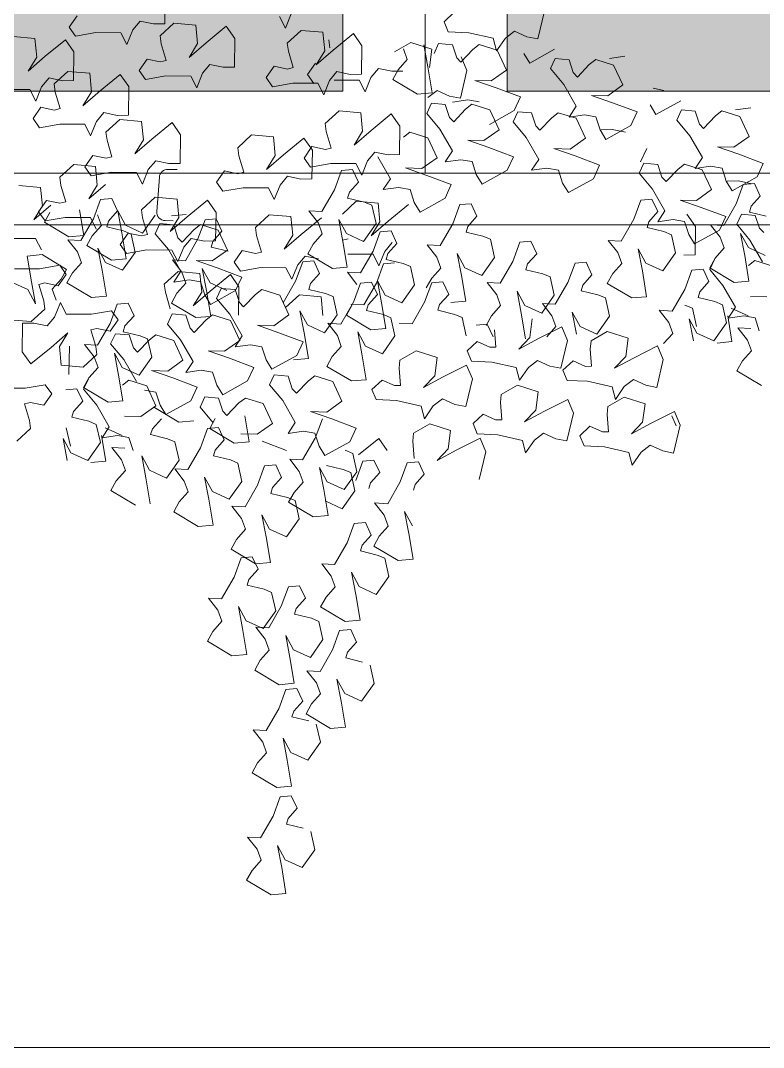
# Model space of a CAD drawing. Header units: metres. Extents: x -44 to 358, y -286 to 66.
# Drawn here: x 263.883 to 264.605, y 10.867 to 11.865 of the extents above; entities that cross this region are included whole.
import ezdxf

# ---------------------------------------------------------------- set-up
doc = ezdxf.new("R2010")
doc.units = ezdxf.units.M
doc.header["$LTSCALE"] = 0.3
doc.linetypes.add('CONTINU', pattern=[0])
for name, color, linetype, lineweight in [('arbustos', 95, 'Continuous', 0), ('EL0', 7, 'Continuous', 15), ('EL1', 150, 'Continuous', 13)]:
    doc.layers.add(name, color=color, linetype=linetype, lineweight=lineweight)
doc.layers.add('matas', color=74, linetype='Continuous', lineweight=0, transparency=0.6)

# ---------------------------------------------------------------- blocks, each defined once
blk = doc.blocks.new('A$C4E4C09DE')
at = {"layer": 'matas', "color": 97, "linetype": 'CONTINU', "true_color": 0x467138}
for p, q in [((54.2, 78.66), (54.79, 75.73)), ((93.95, 78.95), (93.89, 75.96)), ((64.67, 77.19), (63.64, 78.21)), ((80.7, 77.47), (81.25, 75.94)), ((55.94, 75.92), (57.26, 76.46)), ((57.26, 76.46), (58.19, 75.69)), ((64.19, 76.13), (64.67, 77.19)), ((81.25, 75.94), (81.91, 77.14)), ((103.86, 75.25), (103.07, 76.47)), ((54.79, 75.73), (55.94, 75.92)), ((58.19, 75.69), (59.07, 74.32)), ((59.07, 74.32), (59.45, 75.63)), ((59.45, 75.63), (62.04, 76.11)), ((62.04, 76.11), (64.19, 76.13)), ((74.11, 75.63), (73.17, 74.38)), ((76.17, 73.82), (74.11, 75.63)), ((77.3, 75.64), (77.05, 73.7)), ((79.59, 75.76), (77.3, 75.64)), ((80.99, 74.38), (79.59, 75.76)), ((87.44, 75.91), (86.49, 74.67)), ((89.49, 74.1), (87.44, 75.91)), ((90.63, 75.93), (90.38, 73.99)), ((92.92, 76.05), (90.63, 75.93)), ((94.31, 74.67), (92.92, 76.05)), ((93.89, 75.96), (95.06, 75.89)), ((95.06, 75.89), (96.47, 76.14)), ((96.47, 76.14), (97.21, 75.19)), ((45.63, 74.23), (47.23, 73.94)), ((53, 74.71), (55.55, 73.17)), ((59.01, 74.4), (57.97, 72.36)), ((60.9, 74.92), (59.01, 74.4)), ((61.56, 74.38), (60.9, 74.92)), ((62.76, 73.02), (61.56, 74.38)), ((63.7, 74.81), (63.21, 73.47)), ((65.15, 74.88), (63.7, 74.81)), ((65.6, 73.81), (65.15, 74.88)), ((68.07, 74.89), (65.85, 74.28)), ((65.85, 74.28), (66.03, 72.33)), ((66.7, 74.68), (66.18, 72.39)), ((69.73, 73.85), (68.07, 74.89)), ((68.37, 73.09), (68.82, 74.21)), ((73.17, 74.38), (73.11, 71.39)), ((76.53, 74.02), (76.67, 74.86)), ((80.85, 73.55), (80.99, 74.38)), ((86.49, 74.67), (86.43, 71.68)), ((94.17, 73.83), (94.31, 74.67)), ((97.21, 75.19), (97.77, 73.66)), ((97.77, 73.66), (98.43, 74.85)), ((98.43, 74.85), (101.05, 74.77)), ((101.05, 74.77), (103.16, 74.32)), ((103.16, 74.32), (103.86, 75.25)), ((46.76, 73.26), (45.72, 71.22)), ((48.65, 73.78), (46.76, 73.26)), ((49.31, 73.24), (48.65, 73.78)), ((50.51, 71.88), (49.31, 73.24)), ((51.45, 73.67), (50.96, 72.33)), ((52.9, 73.74), (51.45, 73.67)), ((53.35, 72.67), (52.9, 73.74)), ((55.55, 73.17), (56.19, 74.15)), ((62.74, 73.57), (62.09, 72.16)), ((63.21, 73.47), (62.76, 73.02)), ((77.89, 72.22), (76.17, 73.82)), ((77.05, 73.7), (77.89, 72.22)), ((80.28, 71.83), (80.85, 73.55)), ((91.22, 72.51), (89.49, 74.1)), ((90.38, 73.99), (91.22, 72.51)), ((93.6, 72.11), (94.17, 73.83)), ((104.22, 73.92), (103.28, 72.67)), ((106.28, 72.11), (104.22, 73.92)), ((107.41, 73.93), (107.16, 71.99)), ((109.7, 74.05), (107.41, 73.93)), ((50.96, 72.33), (50.51, 71.88)), ((51.91, 71.07), (53.35, 72.67)), ((57.97, 72.36), (59.53, 71.17)), ((62.09, 72.16), (62.68, 69.23)), ((66.18, 72.39), (65.64, 69.7)), ((69.28, 71.99), (68.37, 73.09)), ((78.76, 71.16), (77.97, 72.38)), ((94.21, 71.95), (93.6, 72.11)), ((95.61, 72.19), (94.21, 71.95)), ((96.4, 70.97), (95.61, 72.19)), ((103.28, 72.67), (103.22, 69.68)), ((108, 70.51), (106.28, 72.11)), ((41.4, 70.81), (42.55, 71)), ((45.72, 71.22), (47.27, 70.03)), ((50.53, 68.83), (51.91, 71.07)), ((61.23, 71.16), (58.98, 70.46)), ((59.53, 71.17), (61.23, 71.16)), ((68.79, 71.87), (69.96, 71.81)), ((69.81, 70.95), (69.28, 71.99)), ((69.96, 71.81), (71.37, 72.05)), ((71.37, 72.05), (72.11, 71.1)), ((72.11, 71.1), (72.67, 69.57)), ((73.11, 71.39), (74.28, 71.33)), ((74.28, 71.33), (75.69, 71.57)), ((75.69, 71.57), (76.43, 70.62)), ((78.06, 70.23), (78.76, 71.16)), ((80.88, 71.66), (80.28, 71.83)), ((82.29, 71.9), (80.88, 71.66)), ((83.08, 70.69), (82.29, 71.9)), ((86.43, 71.68), (87.6, 71.62)), ((87.6, 71.62), (89.01, 71.86)), ((89.01, 71.86), (89.75, 70.91)), ((107.16, 71.99), (108, 70.51)), ((48.97, 70.02), (46.73, 69.32)), ((47.27, 70.03), (48.97, 70.02)), ((58.98, 70.46), (56.39, 69.59)), ((63.83, 69.42), (65.15, 69.96)), ((65.15, 69.96), (66.09, 69.19)), ((67.19, 69.51), (69.81, 70.95)), ((72.67, 69.57), (73.33, 70.76)), ((73.33, 70.76), (75.96, 70.68)), ((76.43, 70.62), (76.99, 69.09)), ((76.99, 69.09), (77.64, 70.29)), ((77.64, 70.29), (80.27, 70.2)), ((80.27, 70.2), (82.38, 69.76)), ((82.38, 69.76), (83.08, 70.69)), ((89.75, 70.91), (90.31, 69.38)), ((90.31, 69.38), (90.97, 70.57)), ((90.97, 70.57), (93.59, 70.49)), ((93.59, 70.49), (95.7, 70.05)), ((95.7, 70.05), (96.4, 70.97)), ((98.36, 70.49), (97.42, 69.25)), ((100.41, 68.68), (98.36, 70.49)), ((101.55, 70.5), (101.3, 68.56)), ((103.84, 70.62), (101.55, 70.5)), ((105.23, 69.25), (103.84, 70.62)), ((32.24, 69.31), (33.84, 69.02)), ((35.26, 68.86), (33.37, 68.34)), ((35.91, 68.32), (35.26, 68.86)), ((39.61, 69.79), (42.16, 68.25)), ((42.16, 68.25), (42.8, 69.23)), ((46.73, 69.32), (44.14, 68.45)), ((51.23, 67.67), (50.53, 68.83)), ((56.39, 69.59), (57, 68.15)), ((60.69, 68.92), (61.88, 69.09)), ((61.88, 69.09), (63.48, 68.81)), ((62.68, 69.23), (63.83, 69.42)), ((65.64, 69.7), (67.19, 69.51)), ((97.42, 69.25), (97.35, 66.26)), ((103.22, 69.68), (104.39, 69.62)), ((104.39, 69.62), (105.79, 69.86)), ((105.09, 68.41), (105.23, 69.25)), ((105.79, 69.86), (106.54, 68.91)), ((106.54, 68.91), (107.09, 67.38)), ((33.37, 68.34), (32.33, 66.3)), ((37.12, 66.96), (35.91, 68.32)), ((38.06, 68.75), (37.57, 67.41)), ((39.51, 68.82), (38.06, 68.75)), ((39.96, 67.75), (39.51, 68.82)), ((44.14, 68.45), (44.74, 67.01)), ((47.94, 66.44), (48.43, 67.78)), ((48.43, 67.78), (49.63, 67.95)), ((49.63, 67.95), (51.23, 67.67)), ((52.38, 68.08), (50.49, 67.56)), ((53.04, 67.53), (52.38, 68.08)), ((55.18, 67.96), (54.69, 66.62)), ((56.63, 68.04), (55.18, 67.96)), ((57.08, 66.96), (56.63, 68.04)), ((57, 68.15), (59.55, 66.6)), ((59.55, 68.13), (58.51, 66.08)), ((61.44, 68.65), (59.55, 68.13)), ((62.09, 68.1), (61.44, 68.65)), ((63.29, 66.75), (62.09, 68.1)), ((64.23, 68.53), (63.74, 67.19)), ((65.68, 68.61), (64.23, 68.53)), ((66.13, 67.53), (65.68, 68.61)), ((102.14, 67.08), (100.41, 68.68)), ((101.3, 68.56), (102.14, 67.08)), ((104.52, 66.69), (105.09, 68.41)), ((107.09, 67.38), (107.75, 68.58)), ((107.75, 68.58), (110.38, 68.49)), ((37.57, 67.41), (37.12, 66.96)), ((38.52, 66.15), (39.96, 67.75)), ((44.74, 67.01), (47.3, 65.46)), ((50.49, 67.56), (49.45, 65.51)), ((54.24, 66.18), (53.04, 67.53)), ((55.64, 65.36), (57.08, 66.96)), ((63.74, 67.19), (63.29, 66.75)), ((64.7, 65.93), (66.13, 67.53)), ((69.85, 67.35), (68.91, 66.11)), ((71.91, 65.54), (69.85, 67.35)), ((73.04, 67.36), (72.79, 65.43)), ((75.33, 67.49), (73.04, 67.36)), ((76.73, 66.11), (75.33, 67.49)), ((105.13, 66.52), (104.52, 66.69)), ((106.53, 66.77), (105.13, 66.52)), ((107.32, 65.55), (106.53, 66.77)), ((32.33, 66.3), (33.88, 65.11)), ((37.13, 63.91), (38.52, 66.15)), ((46.68, 66.52), (45.27, 66.28)), ((47.84, 66.46), (46.68, 66.52)), ((47.3, 65.46), (47.94, 66.44)), ((54.69, 66.62), (54.24, 66.18)), ((58.51, 66.08), (60.06, 64.89)), ((63.31, 63.7), (64.7, 65.93)), ((68.91, 66.11), (68.85, 63.12)), ((76.59, 65.27), (76.73, 66.11)), ((92.76, 65.63), (91.82, 64.39)), ((94.82, 63.82), (92.76, 65.63)), ((95.95, 65.65), (95.7, 63.71)), ((98.24, 65.77), (95.95, 65.65)), ((97.35, 66.26), (98.52, 66.19)), ((99.64, 64.39), (98.24, 65.77)), ((98.52, 66.19), (99.93, 66.44)), ((99.93, 66.44), (100.67, 65.48)), ((35.58, 65.1), (33.34, 64.4)), ((33.88, 65.11), (35.58, 65.1)), ((43, 64.67), (43.6, 63.23)), ((49.45, 65.51), (51, 64.32)), ((54.26, 63.13), (55.64, 65.36)), ((61.76, 64.88), (59.52, 64.19)), ((60.06, 64.89), (61.76, 64.88)), ((65.94, 64.98), (64.9, 62.93)), ((67.83, 65.5), (65.94, 64.98)), ((68.49, 64.96), (67.83, 65.5)), ((73.63, 63.95), (71.91, 65.54)), ((72.79, 65.43), (73.63, 63.95)), ((76.01, 63.55), (76.59, 65.27)), ((84.39, 64.63), (82.1, 64.51)), ((85.79, 63.25), (84.39, 64.63)), ((100.67, 65.48), (101.23, 63.96)), ((101.23, 63.96), (101.89, 65.15)), ((101.89, 65.15), (104.51, 65.06)), ((104.51, 65.06), (106.62, 64.62)), ((106.62, 64.62), (107.32, 65.55)), ((33.34, 64.4), (30.75, 63.53)), ((30.75, 63.53), (31.35, 62.09)), ((37.84, 62.75), (37.13, 63.91)), ((50.46, 63.62), (47.87, 62.74)), ((52.7, 64.31), (50.46, 63.62)), ((51, 64.32), (52.7, 64.31)), ((59.52, 64.19), (56.92, 63.31)), ((64.02, 62.53), (63.31, 63.7)), ((76.62, 63.38), (76.01, 63.55)), ((78.03, 63.63), (76.62, 63.38)), ((78.91, 64.49), (77.97, 63.25)), ((78.82, 62.41), (78.03, 63.63)), ((80.97, 62.68), (78.91, 64.49)), ((82.1, 64.51), (81.85, 62.57)), ((91.82, 64.39), (91.76, 61.4)), ((96.54, 62.23), (94.82, 63.82)), ((95.7, 63.71), (96.54, 62.23)), ((98.92, 61.84), (99.5, 63.55)), ((99.5, 63.55), (99.64, 64.39)), ((34.55, 61.52), (35.04, 62.86)), ((35.04, 62.86), (36.24, 63.03)), ((37.1, 62.64), (36.06, 60.59)), ((36.24, 63.03), (37.84, 62.75)), ((38.99, 63.16), (37.1, 62.64)), ((39.64, 62.61), (38.99, 63.16)), ((40.85, 61.26), (39.64, 62.61)), ((41.79, 63.04), (41.3, 61.7)), ((43.24, 63.12), (41.79, 63.04)), ((43.69, 62.04), (43.24, 63.12)), ((47.87, 62.74), (48.47, 61.3)), ((54.96, 61.96), (54.26, 63.13)), ((56.92, 63.31), (57.53, 61.87)), ((60.73, 61.31), (61.22, 62.65)), ((61.22, 62.65), (62.41, 62.81)), ((62.41, 62.81), (64.02, 62.53)), ((64.9, 62.93), (66.45, 61.75)), ((68.85, 63.12), (70.02, 63.05)), ((69.71, 60.55), (71.09, 62.79)), ((70.02, 63.05), (71.42, 63.3)), ((71.42, 63.3), (72.17, 62.35)), ((77.97, 63.25), (77.91, 60.26)), ((78.11, 61.48), (78.82, 62.41)), ((82.69, 61.09), (80.97, 62.68)), ((81.85, 62.57), (82.69, 61.09)), ((85.08, 60.7), (85.65, 62.41)), ((85.65, 62.41), (85.79, 63.25)), ((31.6, 61.38), (30.94, 60.09)), ((31.35, 62.09), (33.91, 60.54)), ((32.76, 61.24), (31.6, 61.38)), ((33.28, 61.6), (31.88, 61.36)), ((34.45, 61.54), (33.28, 61.6)), ((33.91, 60.54), (34.55, 61.52)), ((41.3, 61.7), (40.85, 61.26)), ((42.25, 60.44), (43.69, 62.04)), ((48.47, 61.3), (51.03, 59.76)), ((51.67, 60.74), (52.16, 62.08)), ((52.16, 62.08), (53.36, 62.24)), ((53.36, 62.24), (54.96, 61.96)), ((57.53, 61.87), (60.08, 60.33)), ((60.08, 60.33), (60.73, 61.31)), ((68.16, 61.74), (65.91, 61.04)), ((66.45, 61.75), (68.16, 61.74)), ((72.17, 62.35), (72.72, 60.82)), ((72.72, 60.82), (73.38, 62.01)), ((73.7, 61.38), (73.04, 60.09)), ((73.38, 62.01), (76.01, 61.93)), ((74.85, 61.24), (73.7, 61.38)), ((76.01, 61.93), (78.11, 61.48)), ((91.76, 61.4), (92.93, 61.34)), ((92.93, 61.34), (94.33, 61.58)), ((94.33, 61.58), (95.08, 60.63)), ((99.53, 61.67), (98.92, 61.84)), ((100.94, 61.91), (99.53, 61.67)), ((101.73, 60.69), (100.94, 61.91)), ((33.42, 59.19), (32.76, 61.24)), ((36.06, 60.59), (37.61, 59.4)), ((40.86, 58.21), (42.25, 60.44)), ((51.03, 59.76), (51.67, 60.74)), ((65.91, 61.04), (63.32, 60.17)), ((70.41, 59.39), (69.71, 60.55)), ((75.52, 59.19), (74.85, 61.24)), ((77.91, 60.26), (79.08, 60.2)), ((79.08, 60.2), (80.49, 60.44)), ((80.49, 60.44), (81.23, 59.49)), ((85.68, 60.53), (85.08, 60.7)), ((87.09, 60.77), (85.68, 60.53)), ((87.88, 59.55), (87.09, 60.77)), ((92.99, 60.73), (92.06, 60.73)), ((92.99, 60.73), (92.06, 60.73)), ((95.08, 60.63), (95.63, 59.1)), ((95.63, 59.1), (96.29, 60.29)), ((96.29, 60.29), (98.92, 60.21)), ((100.61, 60.76), (100.36, 58.82)), ((102.9, 60.88), (100.61, 60.76)), ((101.02, 59.77), (101.73, 60.69)), ((104.3, 59.5), (102.9, 60.88)), ((30.94, 60.09), (31.86, 58.99)), ((34.66, 56.88), (33.42, 59.19)), ((39.31, 59.39), (37.07, 58.7)), ((37.61, 59.4), (39.31, 59.39)), ((42.26, 59.38), (41.6, 58.09)), ((43.41, 59.24), (42.26, 59.38)), ((44.08, 57.2), (43.41, 59.24)), ((63.32, 60.17), (63.92, 58.73)), ((67.12, 58.16), (67.61, 59.5)), ((67.61, 59.5), (68.81, 59.67)), ((68.81, 59.67), (70.41, 59.39)), ((73.04, 60.09), (73.95, 58.99)), ((76.76, 56.88), (75.52, 59.19)), ((81.23, 59.49), (81.79, 57.96)), ((81.79, 57.96), (82.44, 59.15)), ((82.44, 59.15), (85.07, 59.07)), ((87.18, 58.63), (87.88, 59.55)), ((98.92, 60.21), (101.02, 59.77)), ((104.16, 58.66), (104.3, 59.5)), ((32.01, 58.38), (30.24, 58.02)), ((32.84, 58.14), (31.4, 58.06)), ((31.86, 58.99), (32.01, 58.38)), ((33.3, 57.06), (32.84, 58.14)), ((37.07, 58.7), (34.48, 57.82)), ((41.57, 57.04), (40.86, 58.21)), ((41.6, 58.09), (42.51, 57)), ((61.18, 58.24), (60.52, 56.95)), ((62.33, 58.1), (61.18, 58.24)), ((63, 56.06), (62.33, 58.1)), ((63.92, 58.73), (66.48, 57.18)), ((66.48, 57.18), (67.12, 58.16)), ((74.11, 58.38), (72.34, 58.02)), ((73.95, 58.99), (74.11, 58.38)), ((85.07, 59.07), (87.18, 58.63)), ((101.2, 57.34), (99.48, 58.93)), ((100.36, 58.82), (101.2, 57.34)), ((103.59, 56.94), (104.16, 58.66)), ((106.27, 58.37), (106.02, 56.44)), ((108.56, 58.5), (106.27, 58.37)), ((31.4, 58.06), (30.9, 56.72)), ((31.86, 55.46), (33.3, 57.06)), ((34.48, 57.82), (35.08, 56.38)), ((38.55, 57.93), (37.61, 56.69)), ((38.28, 55.82), (38.77, 57.16)), ((38.77, 57.16), (39.97, 57.32)), ((39.97, 57.32), (41.57, 57.04)), ((42.51, 57), (42.67, 56.39)), ((45.32, 54.88), (44.08, 57.2)), ((69.78, 56.12), (67.72, 57.93)), ((70.91, 57.94), (70.66, 56.01)), ((73.2, 58.07), (70.91, 57.94)), ((71.54, 57.73), (71.04, 55.83)), ((72.34, 58.02), (71.54, 57.73)), ((74.6, 56.69), (73.2, 58.07)), ((88.77, 57.64), (87.83, 56.4)), ((90.82, 55.83), (88.77, 57.64)), ((91.96, 57.65), (91.71, 55.72)), ((94.25, 57.78), (91.96, 57.65)), ((95.65, 56.4), (94.25, 57.78)), ((98.8, 57.48), (98.14, 56.19)), ((99.95, 57.33), (98.8, 57.48)), ((100.62, 55.29), (99.95, 57.33)), ((105.6, 57.02), (104.19, 56.78)), ((106.39, 55.8), (105.6, 57.02)), ((30.9, 56.72), (30.45, 56.28)), ((32, 54.66), (32.86, 56.12)), ((32.86, 56.12), (32.35, 53.83)), ((36.03, 56.9), (34.66, 56.88)), ((34.98, 55.66), (36.03, 56.9)), ((35.08, 56.38), (37.64, 54.84)), ((37.61, 56.69), (37.55, 53.7)), ((40.9, 56.02), (40.1, 55.73)), ((42.67, 56.39), (40.9, 56.02)), ((60.52, 56.95), (61.43, 55.86)), ((64.24, 53.74), (63, 56.06)), ((71.5, 54.53), (69.78, 56.12)), ((70.66, 56.01), (71.5, 54.53)), ((74.1, 54.66), (74.96, 56.12)), ((74.96, 56.12), (74.44, 53.83)), ((78.13, 56.9), (76.76, 56.88)), ((78.83, 54.4), (76.78, 56.21)), ((77.08, 55.66), (78.13, 56.9)), ((79.97, 56.23), (79.72, 54.29)), ((82.26, 56.35), (79.97, 56.23)), ((83.66, 54.97), (82.26, 56.35)), ((87.83, 56.4), (87.77, 53.41)), ((90.93, 56.06), (92.48, 55.87)), ((95.51, 55.56), (95.65, 56.4)), ((97.25, 54.72), (98.12, 56.19)), ((98.12, 56.19), (97.6, 53.9)), ((98.14, 56.19), (99.05, 55.09)), ((102.13, 56.18), (101.59, 53.5)), ((104.19, 56.78), (103.59, 56.94)), ((106.86, 54.96), (105.13, 56.55)), ((106.02, 56.44), (106.86, 54.96)), ((30.47, 53.23), (31.86, 55.46)), ((34.53, 54.54), (34.98, 55.66)), ((37.64, 54.84), (38.28, 55.82)), ((40.1, 55.73), (39.6, 53.83)), ((46.68, 54.9), (45.32, 54.88)), ((45.64, 53.66), (46.68, 54.9)), ((59.81, 54.88), (59.02, 54.59)), ((61.59, 55.25), (59.81, 54.88)), ((61.43, 55.86), (61.59, 55.25)), ((69.44, 55.1), (68.78, 53.81)), ((70.59, 54.95), (69.44, 55.1)), ((71.26, 52.91), (70.59, 54.95)), ((71.04, 55.83), (72.3, 53.9)), ((76.63, 54.54), (77.08, 55.66)), ((83.51, 54.13), (83.66, 54.97)), ((87.8, 55.74), (87.14, 54.45)), ((89.42, 55.07), (87.53, 54.55)), ((88.95, 55.59), (87.8, 55.74)), ((89.62, 53.55), (88.95, 55.59)), ((90.07, 54.53), (89.42, 55.07)), ((92.55, 54.24), (90.82, 55.83)), ((91.71, 55.72), (92.55, 54.24)), ((92.21, 54.95), (91.72, 53.61)), ((93.66, 55.03), (92.21, 54.95)), ((93.13, 55.35), (92.27, 55.35)), ((93.13, 55.35), (92.27, 55.35)), ((94.11, 53.95), (93.66, 55.03)), ((94.2, 55.9), (95.45, 53.97)), ((94.93, 53.84), (95.51, 55.56)), ((99.05, 55.09), (99.21, 54.48)), ((99.78, 54.6), (100.23, 55.72)), ((100.3, 54.21), (100.95, 55.4)), ((101.86, 52.97), (100.62, 55.29)), ((100.95, 55.4), (103.58, 55.32)), ((103.58, 55.32), (105.69, 54.88)), ((105.75, 54.74), (105.23, 55.79)), ((105.69, 54.88), (106.39, 55.8)), ((30.2, 53.9), (32, 54.66)), ((32.35, 53.83), (31.81, 51.15)), ((35.44, 53.44), (34.53, 54.54)), ((39.6, 53.83), (40.86, 51.91)), ((42.66, 52.66), (43.52, 54.13)), ((43.52, 54.13), (43, 51.83)), ((54.78, 54.53), (54.12, 53.24)), ((55.94, 54.38), (54.78, 54.53)), ((56.6, 52.34), (55.94, 54.38)), ((59.02, 54.59), (58.52, 52.69)), ((68.78, 53.81), (69.69, 52.71)), ((69.3, 53.88), (70.04, 52.93)), ((72.3, 53.9), (74.1, 54.66)), ((74.49, 53.96), (73.89, 54.13)), ((74.44, 53.83), (73.9, 51.15)), ((77.54, 53.44), (76.63, 54.54)), ((80.56, 52.81), (78.83, 54.4)), ((79.72, 54.29), (80.56, 52.81)), ((82.94, 52.41), (83.51, 54.13)), ((87.53, 54.55), (86.49, 52.5)), ((87.14, 54.45), (88.05, 53.35)), ((91.27, 53.17), (90.07, 54.53)), ((92.68, 52.35), (94.11, 53.95)), ((95.54, 53.67), (94.93, 53.84)), ((95.45, 53.97), (97.25, 54.72)), ((96.95, 53.92), (95.54, 53.67)), ((96.64, 53.82), (96.14, 51.92)), ((97.44, 54.12), (96.64, 53.82)), ((97.74, 52.7), (96.95, 53.92)), ((97.6, 53.9), (97.06, 51.22)), ((99.21, 54.48), (97.44, 54.12)), ((100.7, 53.51), (99.78, 54.6)), ((103.14, 53.3), (105.75, 54.74)), ((31.26, 53.32), (29.37, 52.8)), ((31.91, 52.78), (31.26, 53.32)), ((35.97, 52.4), (35.44, 53.44)), ((35.96, 52.21), (35.5, 53.28)), ((37.55, 53.7), (38.72, 53.63)), ((45.19, 52.54), (45.64, 53.66)), ((54.12, 53.24), (55.04, 52.14)), ((61.58, 51.52), (62.44, 52.99)), ((62.44, 52.99), (61.92, 50.69)), ((65.6, 53.76), (64.24, 53.74)), ((64.56, 52.52), (65.6, 53.76)), ((69.69, 52.71), (69.85, 52.1)), ((70.04, 52.93), (70.6, 51.4)), ((72.5, 50.59), (71.26, 52.91)), ((78.07, 52.4), (77.54, 53.44)), ((88.21, 52.74), (86.43, 52.38)), ((87.77, 53.41), (88.93, 53.34)), ((88.05, 53.35), (88.21, 52.74)), ((88.93, 53.34), (90.34, 53.59)), ((90.86, 51.23), (89.62, 53.55)), ((90.34, 53.59), (91.08, 52.64)), ((91.72, 53.61), (91.27, 53.17)), ((97.03, 51.77), (97.74, 52.7)), ((101.22, 52.46), (100.7, 53.51)), ((101.59, 53.5), (103.14, 53.3)), ((103.22, 53), (101.86, 52.97)), ((102.18, 51.75), (103.22, 53)), ((105.95, 51.83), (106.61, 53.02)), ((106.61, 53.02), (109.23, 52.93)), ((33.35, 50.95), (35.97, 52.4)), ((34.52, 50.61), (35.96, 52.21)), ((36.66, 52.25), (36, 50.96)), ((37.82, 52.1), (36.66, 52.25)), ((38.49, 50.06), (37.82, 52.1)), ((40.86, 51.91), (42.66, 52.66)), ((43, 51.83), (42.46, 49.15)), ((46.1, 51.44), (45.19, 52.54)), ((48.92, 52.53), (48.26, 51.24)), ((50.08, 52.39), (48.92, 52.53)), ((50.75, 50.34), (50.08, 52.39)), ((55.04, 52.14), (55.19, 51.53)), ((57.84, 50.02), (56.6, 52.34)), ((58.52, 52.69), (59.78, 50.77)), ((64.1, 51.4), (64.56, 52.52)), ((68.07, 51.74), (67.28, 51.44)), ((69.85, 52.1), (68.07, 51.74)), ((70.11, 51.63), (68.96, 51.77)), ((70.78, 49.58), (70.11, 51.63)), ((70.6, 51.4), (71.25, 52.59)), ((71.25, 52.59), (73.88, 52.5)), ((75.45, 50.95), (78.07, 52.4)), ((77.43, 51.67), (76.77, 50.38)), ((76.94, 51.92), (78.35, 52.16)), ((78.58, 51.53), (77.43, 51.67)), ((78.35, 52.16), (79.09, 51.21)), ((83.55, 52.25), (82.94, 52.41)), ((84.96, 52.49), (83.55, 52.25)), ((85.75, 51.27), (84.96, 52.49)), ((86.49, 52.5), (88.04, 51.32)), ((91.08, 52.64), (91.64, 51.11)), ((91.29, 50.12), (92.68, 52.35)), ((91.64, 51.11), (92.3, 52.3)), ((92.3, 52.3), (94.93, 52.22)), ((94.93, 52.22), (97.03, 51.77)), ((96.14, 51.92), (97.4, 50)), ((98.6, 51.02), (101.22, 52.46)), ((99.2, 50.75), (100.06, 52.22)), ((100.06, 52.22), (99.54, 49.93)), ((101.73, 50.63), (102.18, 51.75)), ((31.81, 51.15), (33.35, 50.95)), ((33.13, 48.38), (34.52, 50.61)), ((36, 50.96), (36.92, 49.86)), ((46.63, 50.4), (46.1, 51.44)), ((48.26, 51.24), (49.18, 50.14)), ((52.62, 50.87), (52.13, 48.98)), ((53.42, 51.17), (52.62, 50.87)), ((55.19, 51.53), (53.42, 51.17)), ((59.78, 50.77), (61.58, 51.52)), ((61.92, 50.69), (61.38, 48.01)), ((65.02, 50.3), (64.1, 51.4)), ((67.28, 51.44), (66.78, 49.55)), ((73.86, 50.62), (72.5, 50.59)), ((72.82, 49.37), (73.86, 50.62)), ((73.9, 51.15), (75.45, 50.95)), ((79.25, 49.48), (78.58, 51.53)), ((79.09, 51.21), (79.65, 49.68)), ((79.65, 49.68), (80.31, 50.87)), ((80.31, 50.87), (82.94, 50.79)), ((82.94, 50.79), (85.04, 50.35)), ((87.5, 50.61), (84.9, 49.73)), ((85.04, 50.35), (85.75, 51.27)), ((89.74, 51.3), (87.5, 50.61)), ((88.04, 51.32), (89.74, 51.3)), ((92.22, 51.26), (90.86, 51.23)), ((91.18, 50.01), (92.22, 51.26)), ((97.06, 51.22), (98.6, 51.02)), ((97.4, 50), (99.2, 50.75)), ((102.64, 49.54), (101.73, 50.63)), ((105.88, 51.34), (103.26, 49.89)), ((107.43, 51.14), (105.88, 51.34)), ((106.89, 48.46), (107.43, 51.14)), ((29.88, 49.57), (31.58, 49.56)), ((36.92, 49.86), (37.08, 49.25)), ((39.73, 47.74), (38.49, 50.06)), ((44.01, 48.96), (46.63, 50.4)), ((49.34, 49.53), (47.56, 49.17)), ((49.18, 50.14), (49.34, 49.53)), ((51.99, 48.02), (50.75, 50.34)), ((59.21, 50.05), (57.84, 50.02)), ((58.16, 48.8), (59.21, 50.05)), ((63.84, 49.96), (63.18, 48.67)), ((65, 49.82), (63.84, 49.96)), ((65.67, 47.77), (65, 49.82)), ((65.55, 49.26), (65.02, 50.3)), ((66.78, 49.55), (68.04, 47.62)), ((69.84, 48.37), (70.7, 49.84)), ((70.7, 49.84), (70.18, 47.55)), ((71.3, 49.68), (70.64, 48.38)), ((72.02, 47.27), (70.78, 49.58)), ((72.46, 49.53), (71.3, 49.68)), ((73.13, 47.49), (72.46, 49.53)), ((76.77, 50.38), (77.68, 49.29)), ((80.49, 47.17), (79.25, 49.48)), ((84.9, 49.73), (85.51, 48.3)), ((86.1, 49.94), (85.16, 48.69)), ((88.16, 48.13), (86.1, 49.94)), ((88.2, 49.01), (89.06, 50.48)), ((89.06, 50.48), (88.54, 48.19)), ((89.29, 49.95), (89.04, 48.01)), ((91.59, 50.07), (89.29, 49.95)), ((90.73, 48.89), (91.18, 50.01)), ((92, 48.95), (91.29, 50.12)), ((92.98, 48.69), (91.59, 50.07)), ((99.54, 49.93), (99, 47.24)), ((103.17, 48.49), (102.64, 49.54)), ((103.26, 49.89), (103.79, 48.85)), ((103.99, 50.29), (103.29, 49.36)), ((106.09, 49.85), (103.99, 50.29)), ((108.72, 49.76), (106.09, 49.85)), ((34.51, 48.59), (34.01, 46.69)), ((35.3, 48.89), (34.51, 48.59)), ((37.08, 49.25), (35.3, 48.89)), ((38.43, 48.41), (37.63, 48.12)), ((42.46, 49.15), (44.01, 48.96)), ((46.76, 48.87), (46.27, 46.98)), ((47.56, 49.17), (46.76, 48.87)), ((52.13, 48.98), (53.38, 47.05)), ((55.18, 47.8), (56.04, 49.27)), ((56.04, 49.27), (55.53, 46.98)), ((57.71, 47.68), (58.16, 48.8)), ((63.18, 48.67), (64.1, 47.58)), ((77.84, 48.68), (76.07, 48.31)), ((77.68, 49.29), (77.84, 48.68)), ((82.75, 48.5), (80.86, 47.98)), ((83.41, 47.96), (82.75, 48.5)), ((85.16, 48.69), (85.1, 45.71)), ((87, 48.46), (85.55, 48.39)), ((86.4, 48.26), (88.2, 49.01)), ((87.45, 47.39), (87, 48.46)), ((88.71, 47.73), (89.2, 49.07)), ((89.2, 49.07), (90.39, 49.24)), ((90.39, 49.24), (92, 48.95)), ((91.64, 47.79), (90.73, 48.89)), ((92.84, 47.86), (92.98, 48.69)), ((100.55, 47.05), (103.17, 48.49)), ((103.29, 49.36), (104.08, 48.14)), ((103.79, 48.85), (104.7, 47.75)), ((106.37, 46.17), (106.89, 48.46)), ((30.55, 45.98), (31.04, 47.32)), ((31.04, 47.32), (32.23, 47.49)), ((31.76, 47.51), (33.57, 48.27)), ((32.23, 47.49), (33.84, 47.21)), ((33.84, 47.21), (33.13, 48.38)), ((33.91, 47.44), (33.37, 44.76)), ((37.63, 48.12), (37.14, 46.22)), ((41.09, 47.77), (39.73, 47.74)), ((40.04, 46.52), (41.09, 47.77)), ((53.35, 48.05), (51.99, 48.02)), ((52.3, 46.8), (53.35, 48.05)), ((53.38, 47.05), (55.18, 47.8)), ((58.62, 46.59), (57.71, 47.68)), ((61.38, 48.01), (62.93, 47.82)), ((64.1, 47.58), (64.26, 46.97)), ((66.91, 45.46), (65.67, 47.77)), ((68.04, 47.62), (69.84, 48.37)), ((70.18, 47.55), (69.64, 44.87)), ((70.64, 48.38), (71.56, 47.29)), ((74.37, 45.17), (73.13, 47.49)), ((75.27, 48.02), (74.77, 46.12)), ((76.07, 48.31), (75.27, 48.02)), ((76.51, 47.95), (76.26, 46.01)), ((78.8, 48.07), (76.51, 47.95)), ((80.2, 46.7), (78.8, 48.07)), ((80.86, 47.98), (79.82, 45.94)), ((84.61, 46.61), (83.41, 47.96)), ((85.55, 48.39), (85.06, 47.05)), ((85.51, 48.3), (88.06, 46.75)), ((86.01, 45.79), (87.45, 47.39)), ((88.54, 48.19), (88, 45.5)), ((88.06, 46.75), (88.71, 47.73)), ((89.88, 46.53), (88.16, 48.13)), ((89.04, 48.01), (89.88, 46.53)), ((92.17, 46.75), (91.64, 47.79)), ((92.27, 46.14), (92.84, 47.86)), ((104.08, 48.14), (105.48, 48.39)), ((104.7, 47.75), (104.25, 46.63)), ((105.48, 48.39), (106.09, 48.22)), ((106.09, 48.22), (105.52, 46.5)), ((107.23, 47.63), (106.37, 46.17)), ((109.03, 48.39), (107.23, 47.63)), ((34.01, 46.69), (35.26, 44.77)), ((37.06, 45.52), (37.93, 46.99)), ((37.93, 46.99), (37.41, 44.7)), ((39.59, 45.4), (40.04, 46.52)), ((46.27, 46.98), (47.52, 45.05)), ((49.32, 45.8), (50.19, 47.27)), ((50.19, 47.27), (49.67, 44.98)), ((51.85, 45.69), (52.3, 46.8)), ((54.35, 46.4), (54.52, 44.46)), ((55.53, 46.98), (54.99, 44.3)), ((59.15, 45.54), (58.62, 46.59)), ((61.68, 46.31), (61.19, 44.41)), ((62.48, 46.6), (61.68, 46.31)), ((64.26, 46.97), (62.48, 46.6)), ((69.94, 46.31), (69.14, 46.02)), ((71.72, 46.68), (69.94, 46.31)), ((71.56, 47.29), (71.72, 46.68)), ((73.39, 47.29), (72.02, 47.27)), ((73.81, 46.11), (73.28, 47.16)), ((77.83, 44.95), (78.69, 46.42)), ((78.69, 46.42), (78.17, 44.12)), ((85.06, 47.05), (84.61, 46.61)), ((89.55, 45.31), (92.17, 46.75)), ((96.68, 46.57), (96.02, 45.28)), ((97.84, 46.43), (96.68, 46.57)), ((98.51, 44.38), (97.84, 46.43)), ((99, 47.24), (100.55, 47.05)), ((103.79, 46.39), (103.13, 45.2)), ((104.34, 44.86), (103.79, 46.39)), ((105.52, 46.5), (105.38, 45.66)), ((32.79, 46.23), (31.43, 46.2)), ((31.75, 44.98), (32.79, 46.23)), ((35.26, 44.77), (37.06, 45.52)), ((40.51, 44.31), (39.59, 45.4)), ((46.46, 45.36), (44.25, 44.74)), ((48.12, 44.32), (46.46, 45.36)), ((47.52, 45.05), (49.32, 45.8)), ((51.23, 45.7), (50.58, 44.28)), ((53.63, 44.38), (51.23, 45.7)), ((52.77, 44.59), (51.85, 45.69)), ((59.04, 45.68), (58.38, 44.39)), ((60.2, 45.53), (59.04, 45.68)), ((68.27, 45.48), (66.91, 45.46)), ((69.14, 46.02), (68.65, 44.12)), ((71.19, 44.67), (73.81, 46.11)), ((75.73, 45.2), (74.37, 45.17)), ((74.68, 43.95), (75.73, 45.2)), ((74.77, 46.12), (76.03, 44.2)), ((79.82, 45.94), (81.37, 44.75)), ((84.63, 43.56), (86.01, 45.79)), ((87.81, 45.65), (85.92, 45.13)), ((88.47, 45.11), (87.81, 45.65)), ((88, 45.5), (89.55, 45.31)), ((90.61, 45.54), (90.12, 44.2)), ((92.06, 45.61), (90.61, 45.54)), ((92.51, 44.54), (92.06, 45.61)), ((96.02, 45.28), (96.94, 44.18)), ((98.4, 45.72), (97.69, 44.79)), ((100.5, 45.28), (98.4, 45.72)), ((103.13, 45.2), (100.5, 45.28)), ((105.38, 45.66), (106.77, 44.29)), ((31.29, 43.86), (31.75, 44.98)), ((33.37, 44.76), (34.92, 44.56)), ((44.25, 44.74), (44.43, 42.8)), ((48.17, 43.47), (48.12, 44.32)), ((50.58, 44.28), (51.17, 41.35)), ((55.66, 43.2), (53.63, 44.38)), ((54.52, 44.46), (55.66, 43.2)), ((58.07, 43.33), (58.26, 45.13)), ((68.65, 44.12), (69.9, 42.2)), ((69.64, 44.87), (71.19, 44.67)), ((71.7, 42.95), (72.56, 44.42)), ((72.56, 44.42), (72.05, 42.13)), ((76.03, 44.2), (77.83, 44.95)), ((78.17, 44.12), (77.63, 41.44)), ((83.08, 44.74), (80.83, 44.04)), ((81.37, 44.75), (83.08, 44.74)), ((85.92, 45.13), (84.88, 43.09)), ((89.67, 43.76), (88.47, 45.11)), ((90.12, 44.2), (89.67, 43.76)), ((91.08, 42.94), (92.51, 44.54)), ((96.94, 44.18), (97.1, 43.57)), ((97.69, 44.79), (98.48, 43.58)), ((99.75, 42.06), (98.51, 44.38)), ((105.09, 43.91), (104.34, 44.86)), ((106.49, 44.15), (105.09, 43.91)), ((107.66, 44.09), (106.49, 44.15)), ((106.77, 44.29), (109.06, 44.41)), ((32.21, 42.77), (31.29, 43.86)), ((41.14, 44.04), (40.49, 42.63)), ((43.54, 42.72), (41.14, 44.04)), ((47.98, 41.67), (48.17, 43.47)), ((58.7, 43.29), (58.07, 43.33)), ((60.02, 43.84), (58.7, 43.29)), ((61.06, 42.82), (60.02, 43.84)), ((74.23, 42.83), (74.68, 43.95)), ((80.83, 44.04), (78.24, 43.17)), ((78.24, 43.17), (78.84, 41.73)), ((85.33, 42.39), (84.63, 43.56)), ((84.88, 43.09), (86.44, 41.9)), ((93.68, 43.37), (91.79, 42.85)), ((94.33, 42.83), (93.68, 43.37)), ((95.32, 43.21), (94.52, 42.91)), ((97.1, 43.57), (95.32, 43.21)), ((96.48, 43.25), (95.98, 41.91)), ((97.92, 43.33), (96.48, 43.25)), ((98.38, 42.25), (97.92, 43.33)), ((98.48, 43.58), (99.89, 43.82)), ((99.89, 43.82), (100.5, 43.65)), ((100.5, 43.65), (99.92, 41.94)), ((103.72, 41.78), (102.88, 43.26)), ((102.88, 43.26), (104.6, 41.67)), ((107.6, 41.1), (107.66, 44.09)), ((32.74, 41.72), (32.21, 42.77)), ((40.49, 42.63), (41.08, 39.69)), ((45.57, 41.54), (43.54, 42.72)), ((44.43, 42.8), (45.57, 41.54)), ((49.93, 42.18), (48.61, 41.63)), ((50.96, 41.16), (49.93, 42.18)), ((52.33, 41.54), (53.65, 42.08)), ((53.65, 42.08), (54.58, 41.32)), ((60.57, 41.76), (61.06, 42.82)), ((66.37, 42.65), (64.16, 42.03)), ((64.16, 42.03), (64.34, 40.09)), ((68.04, 41.6), (66.37, 42.65)), ((69.9, 42.2), (71.7, 42.95)), ((72.05, 42.13), (71.51, 39.44)), ((75.14, 41.73), (74.23, 42.83)), ((82.04, 41.16), (82.53, 42.5)), ((82.53, 42.5), (83.73, 42.67)), ((83.73, 42.67), (85.33, 42.39)), ((89.69, 40.71), (91.08, 42.94)), ((91.79, 42.85), (90.75, 40.8)), ((94.52, 42.91), (94.03, 41.02)), ((95.53, 41.47), (94.33, 42.83)), ((96.94, 40.65), (98.38, 42.25)), ((101.11, 42.09), (99.75, 42.06)), ((100.06, 40.84), (101.11, 42.09)), ((30.12, 40.28), (32.74, 41.72)), ((48.61, 41.63), (47.98, 41.67)), ((50.48, 40.1), (50.96, 41.16)), ((51.17, 41.35), (52.33, 41.54)), ((54.58, 41.32), (55.45, 39.94)), ((55.45, 39.94), (55.84, 41.25)), ((55.84, 41.25), (58.42, 41.74)), ((58.42, 41.74), (60.57, 41.76)), ((61.05, 41.33), (60.4, 39.91)), ((63.45, 40.01), (61.05, 41.33)), ((68.08, 40.75), (68.04, 41.6)), ((75.67, 40.69), (75.14, 41.73)), ((77.63, 41.44), (79.18, 41.24)), ((78.84, 41.73), (81.4, 40.18)), ((81.4, 40.18), (82.04, 41.16)), ((85.89, 41.19), (83.3, 40.32)), ((88.14, 41.89), (85.89, 41.19)), ((86.44, 41.9), (88.14, 41.89)), ((94.03, 41.02), (95.28, 39.09)), ((95.98, 41.91), (95.53, 41.47)), ((97.08, 39.84), (97.94, 41.31)), ((97.94, 41.31), (97.43, 39.02)), ((99.92, 41.94), (99.78, 41.1)), ((99.78, 41.1), (101.18, 39.72)), ((102.69, 41.88), (102.63, 38.89)), ((103.47, 39.84), (103.72, 41.78)), ((104.6, 41.67), (106.66, 39.86)), ((106.66, 39.86), (107.6, 41.1)), ((41.08, 39.69), (42.23, 39.88)), ((42.23, 39.88), (43.55, 40.43)), ((43.55, 40.43), (44.48, 39.66)), ((45.74, 39.59), (48.33, 40.08)), ((48.33, 40.08), (50.48, 40.1)), ((60.4, 39.91), (60.99, 36.98)), ((65.48, 38.82), (63.45, 40.01)), ((64.34, 40.09), (65.48, 38.82)), ((67.89, 38.95), (68.08, 40.75)), ((73.05, 39.25), (75.67, 40.69)), ((83.3, 40.32), (83.91, 38.88)), ((87.6, 39.65), (88.79, 39.82)), ((88.79, 39.82), (90.39, 39.54)), ((90.39, 39.54), (89.69, 40.71)), ((90.75, 40.8), (92.3, 39.62)), ((95.28, 39.09), (97.08, 39.84)), ((95.55, 38.42), (96.94, 40.65)), ((99.61, 39.73), (100.06, 40.84)), ((101.18, 39.72), (103.47, 39.84)), ((44.48, 39.66), (45.36, 38.29)), ((45.36, 38.29), (45.74, 39.59)), ((55.66, 39.43), (53.45, 38.81)), ((53.45, 38.81), (53.63, 36.87)), ((57.32, 38.39), (55.66, 39.43)), ((68.52, 38.92), (67.89, 38.95)), ((69.84, 39.46), (68.52, 38.92)), ((70.87, 38.44), (69.84, 39.46)), ((71.51, 39.44), (73.05, 39.25)), ((75, 39.14), (73.96, 37.09)), ((76.89, 39.66), (75, 39.14)), ((77.55, 39.12), (76.89, 39.66)), ((78.75, 37.76), (77.55, 39.12)), ((79.69, 39.54), (79.2, 38.2)), ((81.14, 39.62), (79.69, 39.54)), ((81.59, 38.55), (81.14, 39.62)), ((83.91, 38.88), (86.46, 37.33)), ((87.1, 38.31), (87.6, 39.65)), ((91.76, 38.91), (89.16, 38.03)), ((94, 39.6), (91.76, 38.91)), ((92.3, 39.62), (94, 39.6)), ((97.43, 39.02), (96.89, 36.34)), ((100.52, 38.63), (99.61, 39.73)), ((44.46, 38.56), (42.24, 37.94)), ((42.24, 37.94), (42.42, 36)), ((46.12, 37.52), (44.46, 38.56)), ((50.34, 38.11), (49.69, 36.69)), ((52.74, 36.79), (50.34, 38.11)), ((57.37, 37.54), (57.32, 38.39)), ((62.14, 37.17), (63.46, 37.71)), ((63.46, 37.71), (64.4, 36.94)), ((70.39, 37.39), (70.87, 38.44)), ((79.2, 38.2), (78.75, 37.76)), ((80.16, 36.94), (81.59, 38.55)), ((86.46, 37.33), (87.1, 38.31)), ((89.16, 38.03), (89.77, 36.6)), ((94.45, 37.99), (93.41, 35.95)), ((96.34, 38.51), (94.45, 37.99)), ((96.99, 37.97), (96.34, 38.51)), ((101.05, 37.58), (100.52, 38.63)), ((101.04, 37.4), (100.58, 38.47)), ((105.06, 37.73), (104.36, 36.8)), ((107.16, 37.29), (105.06, 37.73)), ((39.13, 37.24), (38.48, 35.82)), ((38.89, 35.73), (39.38, 36.79)), ((41.53, 35.92), (39.13, 37.24)), ((45.97, 34.87), (46.16, 36.67)), ((46.16, 36.67), (46.12, 37.52)), ((49.69, 36.69), (50.28, 33.76)), ((54.77, 35.61), (52.74, 36.79)), ((53.63, 36.87), (54.77, 35.61)), ((57.18, 35.74), (57.37, 37.54)), ((60.99, 36.98), (62.14, 37.17)), ((64.4, 36.94), (65.27, 35.57)), ((65.27, 35.57), (65.65, 36.88)), ((65.65, 36.88), (68.24, 37.36)), ((68.24, 37.36), (70.39, 37.39)), ((73.96, 37.09), (75.52, 35.91)), ((78.77, 34.71), (80.16, 36.94)), ((82.19, 36.56), (81.15, 34.52)), ((84.08, 37.08), (82.19, 36.56)), ((84.74, 36.54), (84.08, 37.08)), ((86.88, 36.97), (86.39, 35.63)), ((88.33, 37.04), (86.88, 36.97)), ((88.78, 35.97), (88.33, 37.04)), ((89.77, 36.6), (92.33, 35.05)), ((92.97, 36.03), (93.46, 37.37)), ((93.46, 37.37), (94.66, 37.54)), ((98.43, 36.14), (101.05, 37.58)), ((99.6, 35.8), (101.04, 37.4)), ((101.74, 37.44), (101.08, 36.15)), ((102.9, 37.29), (101.74, 37.44)), ((104.36, 36.8), (105.15, 35.59)), ((109.79, 37.2), (107.16, 37.29)), ((38.48, 35.82), (39.07, 32.89)), ((43.56, 34.74), (41.53, 35.92)), ((42.42, 36), (43.56, 34.74)), ((57.81, 35.7), (57.18, 35.74)), ((59.13, 36.25), (57.81, 35.7)), ((60.16, 35.23), (59.13, 36.25)), ((77.22, 35.9), (74.97, 35.2)), ((75.52, 35.91), (77.22, 35.9)), ((85.94, 35.19), (84.74, 36.54)), ((86.39, 35.63), (85.94, 35.19)), ((87.35, 34.37), (88.78, 35.97)), ((90.94, 34.32), (93.55, 35.76)), ((92.33, 35.05), (92.97, 36.03)), ((93.41, 35.95), (94.96, 34.76)), ((96.89, 36.34), (98.43, 36.14)), ((98.21, 33.56), (99.6, 35.8)), ((101.08, 36.15), (102, 35.05)), ((105.15, 35.59), (106.55, 35.83)), ((106.55, 35.83), (107.16, 35.66)), ((107.16, 35.66), (106.59, 33.94)), ((46.6, 34.83), (45.97, 34.87)), ((47.92, 35.38), (46.6, 34.83)), ((48.96, 34.36), (47.92, 35.38)), ((51.43, 33.95), (52.75, 34.49)), ((52.75, 34.49), (53.68, 33.73)), ((59.68, 34.17), (60.16, 35.23)), ((64.7, 35.06), (62.48, 34.44)), ((62.48, 34.44), (62.66, 32.5)), ((66.36, 34.02), (64.7, 35.06)), ((74.97, 35.2), (72.38, 34.32)), ((76.62, 33.14), (75.95, 35.18)), ((79.47, 33.54), (78.77, 34.71)), ((81.15, 34.52), (82.71, 33.33)), ((84.07, 35.2), (83.53, 32.52)), ((87.7, 33.76), (87.17, 34.81)), ((89.39, 34.51), (90.94, 34.32)), ((92.79, 34.61), (93.7, 33.51)), ((94.96, 34.76), (96.66, 34.75)), ((102.16, 34.44), (100.38, 34.08)), ((102, 35.05), (102.16, 34.44)), ((40.22, 33.08), (41.55, 33.62)), ((41.55, 33.62), (42.48, 32.86)), ((48.47, 33.3), (48.96, 34.36)), ((50.28, 33.76), (51.43, 33.95)), ((53.68, 33.73), (54.56, 32.35)), ((54.56, 32.35), (54.94, 33.66)), ((54.94, 33.66), (57.53, 34.15)), ((57.53, 34.15), (59.68, 34.17)), ((59.37, 33.74), (58.72, 32.32)), ((61.77, 32.42), (59.37, 33.74)), ((66.4, 33.17), (66.36, 34.02)), ((69.98, 33.34), (69.04, 32.1)), ((72.04, 31.53), (69.98, 33.34)), ((72.38, 34.32), (72.98, 32.89)), ((76.18, 32.32), (76.68, 33.66)), ((76.68, 33.66), (77.87, 33.83)), ((77.87, 33.83), (79.47, 33.54)), ((85.08, 32.32), (87.7, 33.76)), ((86.79, 33.9), (86.13, 32.61)), ((87.94, 33.75), (86.79, 33.9)), ((88.61, 31.71), (87.94, 33.75)), ((93.7, 33.51), (93.86, 32.9)), ((96.85, 32.7), (98.65, 33.45)), ((98.92, 32.4), (98.21, 33.56)), ((99.59, 33.78), (99.09, 31.88)), ((100.38, 34.08), (99.59, 33.78)), ((106.59, 33.94), (106.45, 33.11)), ((39.07, 32.89), (40.22, 33.08)), ((42.48, 32.86), (43.35, 31.48)), ((43.35, 31.48), (43.74, 32.79)), ((43.74, 32.79), (46.32, 33.28)), ((46.32, 33.28), (48.47, 33.3)), ((58.72, 32.32), (59.31, 29.39)), ((63.8, 31.24), (61.77, 32.42)), ((62.66, 32.5), (63.8, 31.24)), ((66.21, 31.37), (66.4, 33.17)), ((72.98, 32.89), (75.54, 31.34)), ((75.54, 31.34), (76.18, 32.32)), ((77.86, 30.82), (76.62, 33.14)), ((82.17, 32.62), (79.57, 31.75)), ((82.71, 33.33), (84.41, 33.32)), ((83.53, 32.52), (85.08, 32.32)), ((86.13, 32.61), (87.04, 31.51)), ((92.08, 32.54), (91.29, 32.24)), ((93.86, 32.9), (92.08, 32.54)), ((95.63, 31.17), (96.12, 32.51)), ((96.12, 32.51), (97.32, 32.68)), ((97.32, 32.68), (98.92, 32.4)), ((98.99, 32.63), (98.45, 29.95)), ((102.71, 33.3), (102.22, 31.41)), ((106.45, 33.11), (107.84, 31.73)), ((72.64, 31.67), (72.14, 29.77)), ((73.43, 31.97), (72.64, 31.67)), ((87.04, 31.51), (87.2, 30.9)), ((89.85, 29.39), (88.61, 31.71)), ((91.29, 32.24), (90.79, 30.34)), ((97.87, 31.42), (96.51, 31.39)), ((96.83, 30.17), (97.87, 31.42)), ((99.09, 31.88), (100.34, 29.96)), ((102.15, 30.71), (103.01, 32.18)), ((103.01, 32.18), (102.49, 29.89)), ((65.74, 31.05), (65.08, 29.76)), ((66.9, 30.9), (65.74, 31.05)), ((67.57, 28.86), (66.9, 30.9)), ((70.4, 31.05), (69.74, 29.76)), ((71.56, 30.9), (70.4, 31.05)), ((72.23, 28.86), (71.56, 30.9)), ((75.35, 30.33), (73.57, 29.97)), ((79.22, 30.85), (77.86, 30.82)), ((78.18, 29.6), (79.22, 30.85)), ((80.66, 30.19), (80, 28.9)), ((81.82, 30.05), (80.66, 30.19)), ((84.63, 30.24), (84.13, 28.34)), ((85.42, 30.54), (84.63, 30.24)), ((87.2, 30.9), (85.42, 30.54)), ((90.79, 30.34), (92.05, 28.42)), ((93.85, 29.17), (94.71, 30.64)), ((94.71, 30.64), (94.19, 28.35)), ((96.37, 29.05), (96.83, 30.17)), ((100.34, 29.96), (102.15, 30.71)), ((65.08, 29.76), (66, 28.66)), ((69.74, 29.76), (70.66, 28.66)), ((72.14, 29.77), (73.4, 27.85)), ((72.78, 29.67), (72.28, 27.77)), ((73.57, 29.97), (72.78, 29.67)), ((75.2, 28.6), (76.06, 30.07)), ((76.06, 30.07), (75.54, 27.78)), ((77.73, 28.48), (78.18, 29.6)), ((82.48, 28), (81.82, 30.05)), ((91.21, 29.42), (89.85, 29.39)), ((90.17, 28.17), (91.21, 29.42)), ((92.05, 28.42), (93.85, 29.17)), ((97.29, 27.95), (96.37, 29.05)), ((98.45, 29.95), (100, 29.75)), ((66, 28.66), (66.15, 28.05)), ((68.8, 26.54), (67.57, 28.86)), ((70.66, 28.66), (70.82, 28.05)), ((73.4, 27.85), (75.2, 28.6)), ((78.64, 27.38), (77.73, 28.48)), ((80, 28.9), (80.92, 27.8)), ((83.72, 25.68), (82.48, 28)), ((84.13, 28.34), (85.39, 26.42)), ((87.19, 27.17), (88.05, 28.64)), ((88.05, 28.64), (87.53, 26.35)), ((89.72, 27.05), (90.17, 28.17)), ((94.19, 28.35), (93.65, 25.66)), ((72.28, 27.77), (73.53, 25.85)), ((75.54, 27.78), (75, 25.09)), ((79.17, 26.34), (78.64, 27.38)), ((81.07, 27.19), (79.3, 26.83)), ((80.92, 27.8), (81.07, 27.19)), ((85.39, 26.42), (87.19, 27.17)), ((90.63, 25.96), (89.72, 27.05)), ((95.2, 25.47), (97.82, 26.91)), ((97.82, 26.91), (97.29, 27.95)), ((70.17, 26.57), (68.8, 26.54)), ((69.12, 25.32), (70.17, 26.57)), ((73.53, 25.85), (75.34, 26.6)), ((76.55, 24.9), (79.17, 26.34)), ((78.5, 26.53), (78.01, 24.64)), ((79.3, 26.83), (78.5, 26.53)), ((87.53, 26.35), (86.99, 23.66)), ((91.16, 24.91), (90.63, 25.96)), ((66.14, 24.32), (67, 25.79)), ((67, 25.79), (66.49, 23.5)), ((68.67, 24.2), (69.12, 25.32)), ((75, 25.09), (76.55, 24.9)), ((81.06, 23.46), (81.92, 24.93)), ((81.92, 24.93), (81.4, 22.64)), ((85.09, 25.71), (83.72, 25.68)), ((84.04, 24.46), (85.09, 25.71)), ((88.54, 23.47), (91.16, 24.91)), ((69.58, 23.11), (68.67, 24.2)), ((71.07, 24.48), (70.41, 23.19)), ((72.22, 24.34), (71.07, 24.48)), ((72.89, 22.3), (72.22, 24.34)), ((78.01, 24.64), (79.26, 22.71)), ((83.59, 23.34), (84.04, 24.46)), ((86.99, 23.66), (88.54, 23.47)), ((66.49, 23.5), (65.95, 20.81)), ((70.11, 22.06), (69.58, 23.11)), ((70.41, 23.19), (71.32, 22.1)), ((79.26, 22.71), (81.06, 23.46)), ((81.4, 22.64), (80.86, 19.96)), ((84.5, 22.25), (83.59, 23.34)), ((67.49, 20.62), (70.11, 22.06)), ((71.32, 22.1), (71.48, 21.49)), ((74.13, 19.98), (72.89, 22.3)), ((85.03, 21.2), (84.5, 22.25)), ((65.95, 20.81), (67.49, 20.62)), ((68.91, 20.83), (68.41, 18.93)), ((69.7, 21.12), (68.91, 20.83)), ((71.48, 21.49), (69.7, 21.12)), ((82.79, 20.49), (82.13, 19.2)), ((82.41, 19.76), (85.03, 21.2)), ((83.94, 20.34), (82.79, 20.49)), ((75.49, 20), (74.13, 19.98)), ((74.45, 18.76), (75.49, 20)), ((80.86, 19.96), (82.41, 19.76)), ((84.61, 18.3), (83.94, 20.34)), ((68.41, 18.93), (69.67, 17.01)), ((71.47, 17.76), (72.33, 19.23)), ((72.33, 19.23), (71.81, 16.93)), ((74, 17.64), (74.45, 18.76)), ((82.13, 19.2), (83.04, 18.1)), ((85.85, 15.98), (84.61, 18.3)), ((69.67, 17.01), (71.47, 17.76)), ((74.91, 16.54), (74, 17.64)), ((77.73, 17.63), (77.07, 16.34)), ((78.89, 17.49), (77.73, 17.63)), ((79.56, 15.44), (78.89, 17.49)), ((83.2, 17.49), (81.43, 17.13)), ((83.04, 18.1), (83.2, 17.49)), ((71.81, 16.93), (71.27, 14.25)), ((75.44, 15.5), (74.91, 16.54)), ((77.07, 16.34), (77.99, 15.24)), ((80.63, 16.83), (80.13, 14.93)), ((81.43, 17.13), (80.63, 16.83)), ((72.82, 14.06), (75.44, 15.5)), ((77.99, 15.24), (78.14, 14.63)), ((80.8, 13.12), (79.56, 15.44)), ((83.19, 13.76), (84.05, 15.23)), ((84.05, 15.23), (83.53, 12.94)), ((87.22, 16.01), (85.85, 15.98)), ((86.17, 14.76), (87.22, 16.01)), ((71.27, 14.25), (72.82, 14.06)), ((76.37, 14.27), (75.57, 13.97)), ((78.14, 14.63), (76.37, 14.27)), ((80.13, 14.93), (81.39, 13.01)), ((85.72, 13.64), (86.17, 14.76)), ((72.21, 13.24), (71.55, 11.95)), ((73.37, 13.1), (72.21, 13.24)), ((74.03, 11.05), (73.37, 13.1)), ((75.57, 13.97), (75.08, 12.08)), ((82.16, 13.15), (80.8, 13.12)), ((81.11, 11.9), (82.16, 13.15)), ((81.39, 13.01), (83.19, 13.76)), ((83.53, 12.94), (82.99, 10.25)), ((86.63, 12.54), (85.72, 13.64)), ((71.55, 11.95), (72.46, 10.86)), ((75.08, 12.08), (76.33, 10.15)), ((78.13, 10.9), (78.99, 12.37)), ((78.99, 12.37), (78.48, 10.08)), ((80.66, 10.79), (81.11, 11.9)), ((87.16, 11.5), (86.63, 12.54)), ((72.46, 10.86), (72.62, 10.25)), ((75.27, 8.74), (74.03, 11.05)), ((76.33, 10.15), (78.13, 10.9)), ((81.57, 9.69), (80.66, 10.79)), ((84.54, 10.06), (87.16, 11.5)), ((72.62, 10.25), (70.85, 9.88)), ((78.48, 10.08), (77.94, 7.4)), ((82.1, 8.64), (81.57, 9.69)), ((82.99, 10.25), (84.54, 10.06)), ((70.05, 9.59), (69.56, 7.69)), ((76.64, 8.76), (75.27, 8.74)), ((75.59, 7.52), (76.64, 8.76)), ((79.48, 7.2), (82.1, 8.64)), ((69.56, 7.69), (70.81, 5.77)), ((72.61, 6.52), (73.47, 7.99)), ((73.47, 7.99), (72.95, 5.69)), ((70.81, 5.77), (72.61, 6.52)), ((75.14, 6.4), (75.59, 7.52)), ((77.63, 6.87), (76.97, 5.58)), ((78.78, 6.73), (77.63, 6.87)), ((77.94, 7.4), (79.48, 7.2)), ((79.45, 4.68), (78.78, 6.73)), ((72.95, 5.69), (72.41, 3.01)), ((76.05, 5.3), (75.14, 6.4)), ((76.97, 5.58), (77.88, 4.48)), ((76.58, 4.26), (76.05, 5.3)), ((77.88, 4.48), (78.04, 3.87)), ((80.69, 2.36), (79.45, 4.68)), ((73.96, 2.82), (76.58, 4.26)), ((78.04, 3.87), (76.27, 3.51)), ((72.41, 3.01), (73.96, 2.82)), ((75.47, 3.21), (74.97, 1.32)), ((82.06, 2.39), (80.69, 2.36)), ((81.01, 1.14), (82.06, 2.39)), ((74.97, 1.32), (76.23, -0.61)), ((78.03, 0.14), (78.89, 1.61)), ((78.89, 1.61), (78.37, -0.68)), ((80.56, 0.03), (81.01, 1.14)), ((76.23, -0.61), (78.03, 0.14)), ((81.47, -1.07), (80.56, 0.03)), ((78.37, -0.68), (77.83, -3.36)), ((82, -2.12), (81.47, -1.07)), ((79.38, -3.56), (82, -2.12)), ((77.83, -3.36), (79.38, -3.56)), ((77.82, -4.38), (77.16, -5.67)), ((78.97, -4.53), (77.82, -4.38)), ((79.64, -6.57), (78.97, -4.53)), ((77.16, -5.67), (78.07, -6.77)), ((78.23, -7.38), (76.46, -7.74)), ((78.07, -6.77), (78.23, -7.38)), ((80.88, -8.89), (79.64, -6.57)), ((75.66, -8.04), (75.17, -9.94)), ((78.22, -11.11), (79.08, -9.64)), ((79.08, -9.64), (78.56, -11.93)), ((82.25, -8.86), (80.88, -8.89)), ((81.2, -10.11), (82.25, -8.86)), ((75.17, -9.94), (76.42, -11.86)), ((80.75, -11.23), (81.2, -10.11)), ((76.42, -11.86), (78.22, -11.11)), ((81.66, -12.33), (80.75, -11.23)), ((78.56, -11.93), (78.02, -14.62)), ((82.19, -13.37), (81.66, -12.33)), ((79.57, -14.81), (82.19, -13.37)), ((78.02, -14.62), (79.57, -14.81))]:
    blk.add_line(p, q, dxfattribs=at)
for centre, major_axis, start_param, end_param in [((92.99, 59.83), (-0.636, 0.636), 3.960752, 5.497787), ((92.99, 59.83), (-0.636, 0.636), 3.960752, 5.497787), ((454.18, 72.03), (-254.91, 254.91), 0.819159, 0.829084), ((454.18, 72.03), (-254.91, 254.91), 0.819159, 0.829084), ((93.13, 56.25), (0.636, 0.636), 3.926991, 5.541473), ((93.13, 56.25), (-0.636, 0.636), 2.356194, 3.970676)]:
    blk.add_ellipse(centre, major_axis=major_axis, ratio=1, start_param=start_param, end_param=end_param, dxfattribs=at)

msp = doc.modelspace()

# ---------------------------------------------------------------- hatches: boundary and pattern name
at = {"layer": 'EL1', "transparency": 33554572}
h = msp.add_hatch(color=256, dxfattribs=at)
h.dxf.hatch_style = 1
h.set_gradient(color1=(202, 249, 252), color2=(229, 255, 255), tint=1, name='CYLINDER')
h.paths.add_polyline_path([(264.8332791, 13.5365421), (264.3557791, 13.5365421), (264.3557791, 11.7965421), (264.8332791, 11.7965421)])
h.paths.add_polyline_path([(263.7182791, 13.5365421), (264.1957791, 13.5365421), (264.1957791, 11.7965421), (263.7182791, 11.7965421)])

# ---------------------------------------------------------------- linework, layer by layer
at = {"layer": 'EL0'}
for p, q in [((269.875559, 11.6665421), (263.5882791, 11.6665421)), ((262.5882791, 10.8665421), (269.875559, 10.8665421))]:
    msp.add_line(p, q, dxfattribs=at)
at = {"layer": 'EL1'}
msp.add_line((264.2757791, 13.6165421), (264.2757791, 11.7165421), dxfattribs=at)
for points in [[(266.2382791, 13.6665421), (263.5882791, 13.6665421), (263.5882791, 11.6665421), (266.2382791, 11.6665421)], [(266.1882791, 13.6165421), (263.6382791, 13.6165421), (263.6382791, 11.7165421), (266.1882791, 11.7165421)], [(263.7182791, 13.5365421), (264.1957791, 13.5365421), (264.1957791, 11.7965421), (263.7182791, 11.7965421)], [(264.8332791, 13.5365421), (264.3557791, 13.5365421), (264.3557791, 11.7965421), (264.8332791, 11.7965421)]]:
    msp.add_lwpolyline(points, close=True, dxfattribs=at)

# ---------------------------------------------------------------- block references
at = {"layer": 'arbustos', "xscale": -0.009285680329938381, "yscale": 0.009285680329938381, "zscale": 0.009285680329938381, "rotation": 358}
msp.add_blockref('A$C4E4C09DE', (264.869344, 11.1267073, 0), dxfattribs=at)

doc.saveas('drawing.dxf')
